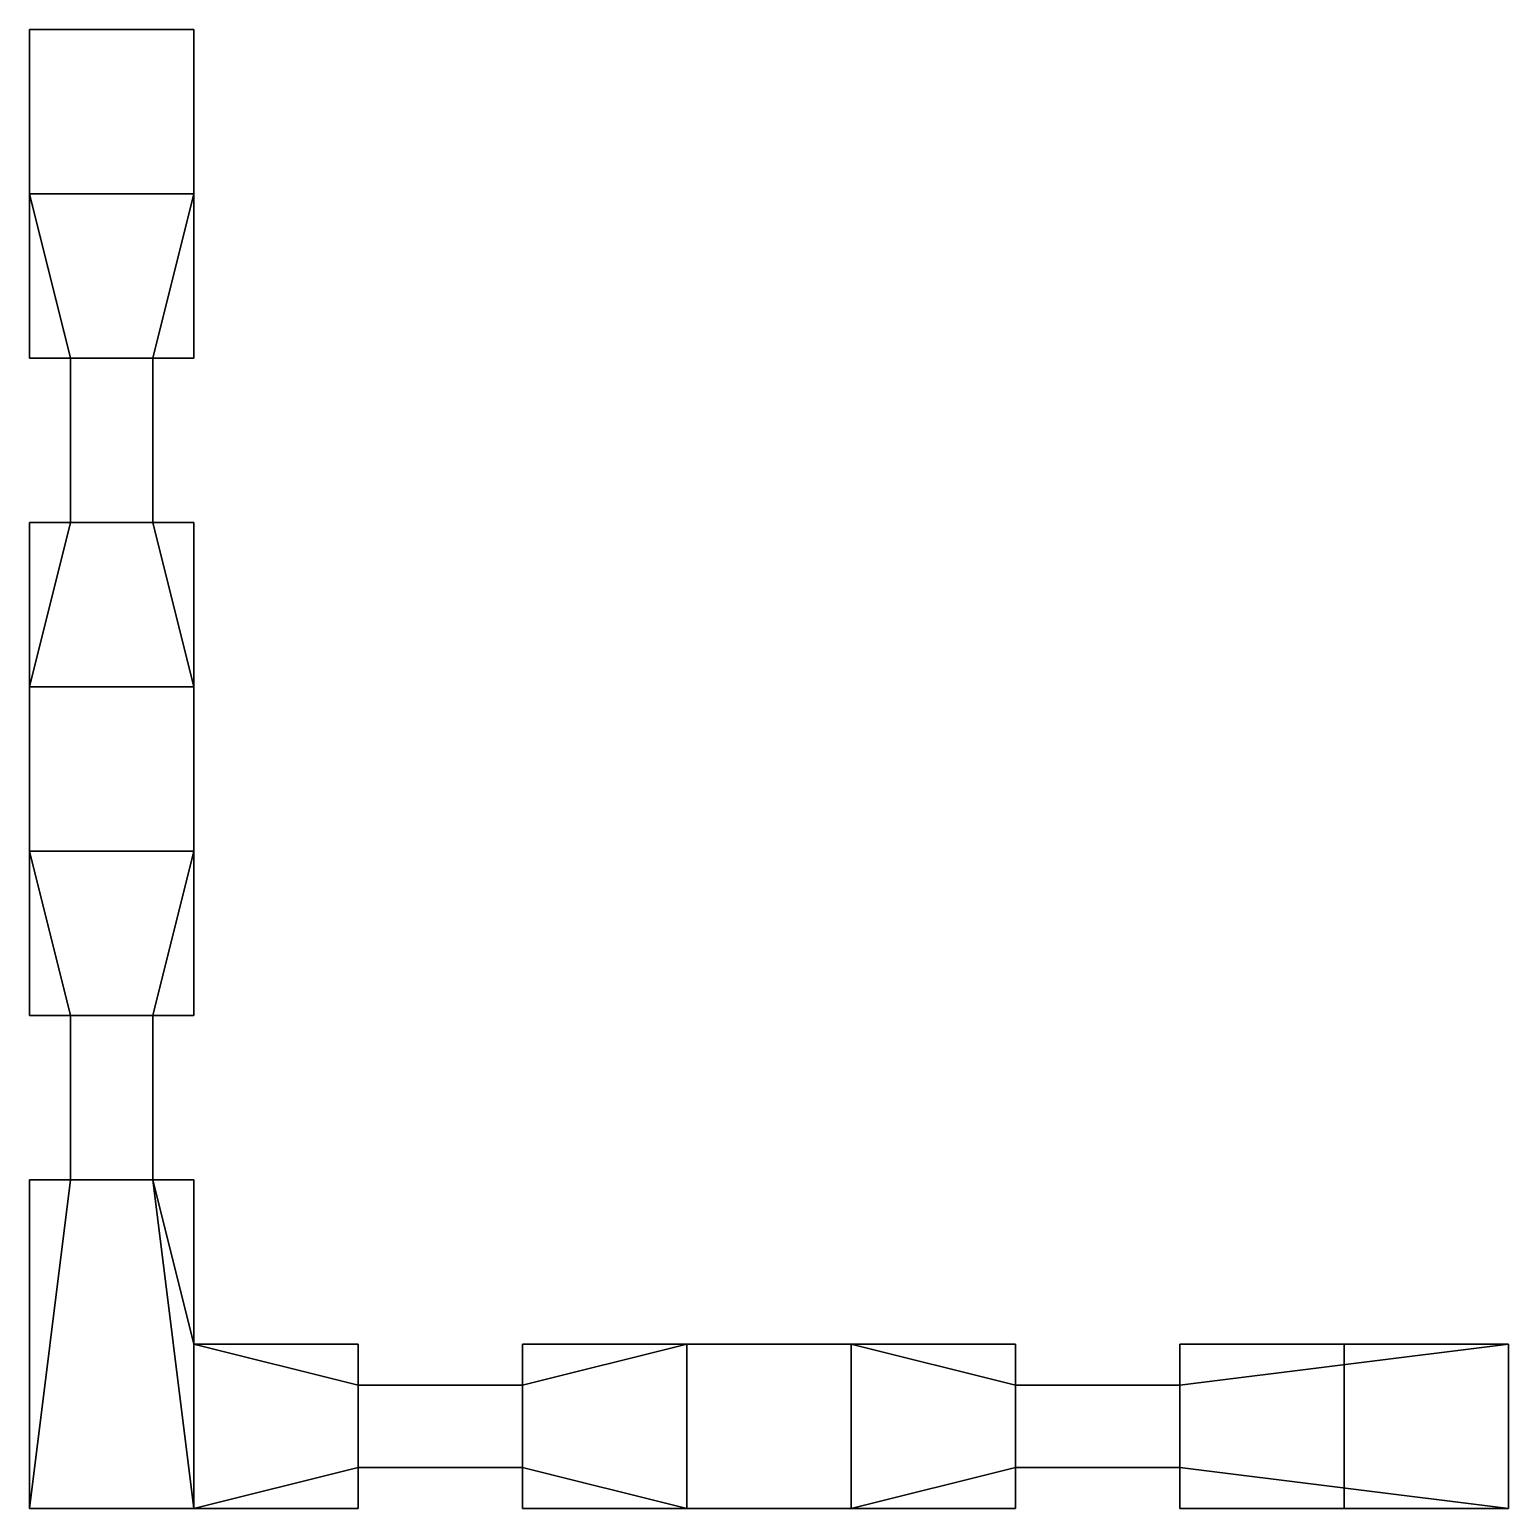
# Model space of a CAD drawing. Header units: metres. Extents: x -0.5 to 8.5, y -0.5 to 8.5.
import ezdxf

# ---------------------------------------------------------------- set-up
doc = ezdxf.new("R2010")
doc.units = ezdxf.units.M
doc.layers.add('默认值', color=7, linetype='Continuous', true_color=0x000000)

msp = doc.modelspace()

# ---------------------------------------------------------------- meshes
at = {"layer": '默认值'}
mesh = msp.add_polyface(dxfattribs=at)
corners = [(-0.4984, 8.4973, -0.25), (0.5016, 8.4973, -0.25), (-0.4984, 8.4973, 0.25), (0.5016, 8.4973, 0.25), (-0.4984, 8.4973, 0.25), (0.5016, 8.4973, 0.25), (-0.4984, 7.4973, 0.25), (0.5016, 7.4973, 0.25), (-0.4984, 7.4973, -0.25), (0.5016, 7.4973, -0.25), (-0.4984, 8.4973, -0.25), (0.5016, 8.4973, -0.25), (0.5016, 3.4973, -0.5), (-0.4984, 3.4973, -0.5), (0.5016, -0.5027, -0.5), (-0.4984, -0.5027, -0.5), (0.5016, 2.4973, -0.5), (-0.4984, 2.4973, -0.5), (0.2516, 1.4973, -0.5), (0.5016, 1.4973, -0.5), (0.2516, 2.4973, -0.5), (0.5016, 0.4973, -0.5), (-0.2484, 1.4973, -0.5), (-0.2484, 2.4973, -0.5), (-0.4984, 1.4973, -0.5), (0.5016, 5.4973, -0.5), (0.5016, 2.4973, 0.5), (0.5016, 4.4973, 0.25), (0.5016, 4.4973, 0.5), (0.5016, 3.4973, 0.5), (0.5016, 3.4973, 0.25), (0.5016, 4.4973, -0.25), (0.5016, 3.4973, -0.25), (0.5016, 3.4973, -0.5), (0.5016, 4.4973, -0.5), (0.5016, 5.4973, 0.5), (0.5016, 2.4973, -0.5), (-0.4984, 5.4973, -0.5), (-0.4984, 5.4973, 0.5), (-0.4984, 2.4973, 0.5), (-0.4984, 4.4973, 0.25), (-0.4984, 4.4973, 0.5), (-0.4984, 3.4973, 0.5), (-0.4984, 3.4973, 0.25), (-0.4984, 4.4973, -0.25), (-0.4984, 3.4973, -0.25), (-0.4984, 3.4973, -0.5), (-0.4984, 4.4973, -0.5), (-0.4984, 2.4973, -0.5), (0.5016, -0.5027, 0.25), (-0.4984, -0.5027, 0.25), (0.5016, -0.5027, 0.5), (-0.4984, -0.5027, 0.5), (0.5016, -0.5027, -0.5), (-0.4984, -0.5027, -0.5), (0.5016, -0.5027, -0.25), (-0.4984, -0.5027, -0.25), (0.5016, -0.5027, 0.5), (-0.4984, -0.5027, 0.5), (0.5016, 3.4973, 0.5), (-0.4984, 3.4973, 0.5), (0.5016, 0.4973, 0.5), (-0.4984, 1.4973, 0.5), (0.5016, 1.4973, 0.5), (0.2516, 1.4973, 0.5), (0.2516, 2.4973, 0.5), (0.5016, 2.4973, 0.5), (-0.2484, 2.4973, 0.5), (-0.2484, 1.4973, 0.5), (-0.4984, 2.4973, 0.5), (0.5016, 4.4973, 0.5), (-0.4984, 4.4973, 0.5), (0.5016, 4.4973, 0.25), (-0.4984, 4.4973, 0.25), (0.5016, 3.4973, 0.25), (-0.4984, 3.4973, 0.25), (0.5016, 3.4973, 0.5), (-0.4984, 3.4973, 0.5), (0.5016, 4.4973, 0.25), (-0.4984, 4.4973, 0.25), (0.5016, 3.4973, 0.25), (-0.4984, 3.4973, 0.25), (-0.4984, 7.4973, -0.5), (0.5016, 4.4973, -0.5), (-0.4984, 4.4973, -0.5), (0.5016, 6.4973, -0.5), (0.2516, 6.4973, -0.5), (0.2516, 5.4973, -0.5), (0.5016, 5.4973, -0.5), (-0.2484, 5.4973, -0.5), (-0.2484, 6.4973, -0.5), (-0.4984, 5.4973, -0.5), (-0.4984, 6.4973, -0.5), (0.5016, 7.4973, -0.5), (0.5016, 3.4973, -0.25), (-0.4984, 3.4973, -0.25), (0.5016, 4.4973, -0.25), (-0.4984, 4.4973, -0.25), (0.5016, 3.4973, -0.5), (-0.4984, 3.4973, -0.5), (0.5016, 3.4973, -0.25), (-0.4984, 3.4973, -0.25), (0.5016, 4.4973, -0.25), (-0.4984, 4.4973, -0.25), (0.5016, 4.4973, -0.5), (-0.4984, 4.4973, -0.5), (0.5016, 6.4973, -0.5), (0.5016, 6.4973, 0.5), (0.2516, 6.4973, -0.5), (0.2516, 6.4973, 0.5), (0.2516, 5.4973, -0.5), (0.2516, 5.4973, 0.5), (0.5016, 5.4973, -0.5), (0.5016, 5.4973, 0.5), (0.2516, 6.4973, -0.5), (0.2516, 6.4973, 0.5), (0.2516, 5.4973, -0.5), (0.2516, 5.4973, 0.5), (-0.2484, 5.4973, -0.5), (-0.2484, 5.4973, 0.5), (-0.2484, 6.4973, -0.5), (-0.2484, 6.4973, 0.5), (-0.4984, 5.4973, -0.5), (-0.4984, 5.4973, 0.5), (-0.2484, 5.4973, -0.5), (-0.2484, 5.4973, 0.5), (-0.2484, 6.4973, -0.5), (-0.2484, 6.4973, 0.5), (-0.4984, 6.4973, -0.5), (-0.4984, 6.4973, 0.5), (0.5016, 1.4973, 0.5), (0.5016, 1.4973, -0.5), (0.2516, 1.4973, 0.5), (0.2516, 1.4973, -0.5), (0.2516, 2.4973, 0.5), (0.2516, 2.4973, -0.5), (0.5016, 2.4973, 0.5), (0.5016, 2.4973, -0.5), (0.2516, 1.4973, 0.5), (0.2516, 1.4973, -0.5), (0.2516, 2.4973, 0.5), (0.2516, 2.4973, -0.5), (-0.2484, 2.4973, 0.5), (-0.2484, 2.4973, -0.5), (-0.2484, 1.4973, 0.5), (-0.2484, 1.4973, -0.5), (-0.4984, 2.4973, 0.5), (-0.4984, 2.4973, -0.5), (-0.2484, 2.4973, 0.5), (-0.2484, 2.4973, -0.5), (-0.2484, 1.4973, 0.5), (-0.2484, 1.4973, -0.5), (-0.4984, 1.4973, 0.5), (-0.4984, 1.4973, -0.5), (-0.4984, 1.4973, -0.5), (-0.4984, 1.4973, 0.5), (-0.4984, -0.5027, -0.5), (-0.4984, -0.5027, 0.5), (-0.4984, -0.5027, -0.25), (-0.4984, 0.4973, 0.25), (-0.4984, -0.5027, 0.25), (-0.4984, 0.4973, -0.25), (0.5016, 4.4973, 0.5), (-0.4984, 4.4973, 0.5), (0.5016, 7.4973, 0.5), (-0.4984, 7.4973, 0.5), (0.5016, 5.4973, 0.5), (-0.4984, 5.4973, 0.5), (0.2516, 6.4973, 0.5), (0.5016, 6.4973, 0.5), (0.2516, 5.4973, 0.5), (-0.2484, 6.4973, 0.5), (-0.2484, 5.4973, 0.5), (-0.4984, 6.4973, 0.5), (-0.4984, 7.4973, 0.25), (0.5016, 7.4973, 0.5), (-0.4984, 7.4973, 0.5), (0.5016, 7.4973, 0.25), (0.5016, 7.4973, -0.5), (-0.4984, 7.4973, -0.5), (-0.4984, 7.4973, -0.25), (0.5016, 7.4973, -0.25), (-0.4984, 6.4973, -0.5), (-0.4984, 6.4973, 0.5), (-0.4984, 8.4973, -0.25), (-0.4984, 8.4973, 0.25), (-0.4984, 7.4973, 0.25), (-0.4984, 7.4973, -0.25), (-0.4984, 7.4973, 0.5), (-0.4984, 7.4973, -0.5), (0.5016, 6.4973, -0.5), (0.5016, 6.4973, 0.5), (0.5016, 8.4973, -0.25), (0.5016, 8.4973, 0.25), (0.5016, 7.4973, 0.25), (0.5016, 7.4973, -0.25), (0.5016, 7.4973, 0.5), (0.5016, 7.4973, -0.5), (-0.4984, -0.5027, -0.25), (-0.4984, 0.4973, -0.25), (-0.4984, -0.5027, 0.25), (-0.4984, 0.4973, 0.25), (4.5016, 0.4973, -0.5), (4.5016, -0.5027, -0.5), (8.5016, 0.4973, -0.5), (8.5016, -0.5027, -0.5), (5.5016, 0.4973, -0.5), (5.5016, -0.5027, -0.5), (6.5016, 0.2473, -0.5), (6.5016, 0.4973, -0.5), (5.5016, 0.2473, -0.5), (6.5016, -0.2527, -0.5), (5.5016, -0.2527, -0.5), (6.5016, -0.5027, -0.5), (2.5016, 0.4973, -0.5), (5.5016, 0.4973, 0.5), (3.5016, 0.4973, 0.25), (3.5016, 0.4973, 0.5), (4.5016, 0.4973, 0.5), (4.5016, 0.4973, 0.25), (3.5016, 0.4973, -0.25), (4.5016, 0.4973, -0.25), (4.5016, 0.4973, -0.5), (3.5016, 0.4973, -0.5), (2.5016, 0.4973, 0.5), (5.5016, 0.4973, -0.5), (2.5016, -0.5027, -0.5), (2.5016, -0.5027, 0.5), (5.5016, -0.5027, 0.5), (3.5016, -0.5027, 0.25), (3.5016, -0.5027, 0.5), (4.5016, -0.5027, 0.5), (4.5016, -0.5027, 0.25), (3.5016, -0.5027, -0.25), (4.5016, -0.5027, -0.25), (4.5016, -0.5027, -0.5), (3.5016, -0.5027, -0.5), (5.5016, -0.5027, -0.5), (8.5016, 0.4973, 0.25), (8.5016, -0.5027, 0.25), (8.5016, 0.4973, 0.5), (8.5016, -0.5027, 0.5), (8.5016, 0.4973, -0.5), (8.5016, -0.5027, -0.5), (8.5016, 0.4973, -0.25), (8.5016, -0.5027, -0.25), (7.5016, -0.5027, 0.25), (7.5016, 0.4973, 0.25), (8.5016, -0.5027, 0.25), (8.5016, 0.4973, 0.25), (7.5016, -0.5027, -0.25), (7.5016, 0.4973, -0.25), (7.5016, -0.5027, 0.25), (7.5016, 0.4973, 0.25), (8.5016, -0.5027, -0.25), (8.5016, 0.4973, -0.25), (7.5016, -0.5027, -0.25), (7.5016, 0.4973, -0.25), (8.5016, 0.4973, 0.5), (8.5016, -0.5027, 0.5), (4.5016, 0.4973, 0.5), (4.5016, -0.5027, 0.5), (6.5016, 0.4973, 0.5), (6.5016, -0.5027, 0.5), (6.5016, 0.2473, 0.5), (5.5016, 0.2473, 0.5), (5.5016, 0.4973, 0.5), (5.5016, -0.2527, 0.5), (6.5016, -0.2527, 0.5), (5.5016, -0.5027, 0.5), (3.5016, 0.4973, 0.5), (3.5016, -0.5027, 0.5), (3.5016, 0.4973, 0.25), (3.5016, -0.5027, 0.25), (4.5016, 0.4973, 0.25), (4.5016, -0.5027, 0.25), (4.5016, 0.4973, 0.5), (4.5016, -0.5027, 0.5), (3.5016, 0.4973, 0.25), (3.5016, -0.5027, 0.25), (4.5016, 0.4973, 0.25), (4.5016, -0.5027, 0.25), (0.5016, -0.5027, -0.5), (3.5016, 0.4973, -0.5), (3.5016, -0.5027, -0.5), (1.5016, 0.4973, -0.5), (1.5016, 0.2473, -0.5), (2.5016, 0.2473, -0.5), (2.5016, 0.4973, -0.5), (2.5016, -0.2527, -0.5), (1.5016, -0.2527, -0.5), (2.5016, -0.5027, -0.5), (1.5016, -0.5027, -0.5), (0.5016, 0.4973, -0.5), (4.5016, 0.4973, -0.25), (4.5016, -0.5027, -0.25), (3.5016, 0.4973, -0.25), (3.5016, -0.5027, -0.25), (4.5016, 0.4973, -0.5), (4.5016, -0.5027, -0.5), (4.5016, 0.4973, -0.25), (4.5016, -0.5027, -0.25), (3.5016, 0.4973, -0.25), (3.5016, -0.5027, -0.25), (3.5016, 0.4973, -0.5), (3.5016, -0.5027, -0.5), (1.5016, 0.4973, -0.5), (1.5016, 0.4973, 0.5), (1.5016, 0.2473, -0.5), (1.5016, 0.2473, 0.5), (2.5016, 0.2473, -0.5), (2.5016, 0.2473, 0.5), (2.5016, 0.4973, -0.5), (2.5016, 0.4973, 0.5), (1.5016, 0.2473, -0.5), (1.5016, 0.2473, 0.5), (2.5016, 0.2473, -0.5), (2.5016, 0.2473, 0.5), (2.5016, -0.2527, -0.5), (2.5016, -0.2527, 0.5), (1.5016, -0.2527, -0.5), (1.5016, -0.2527, 0.5), (2.5016, -0.5027, -0.5), (2.5016, -0.5027, 0.5), (2.5016, -0.2527, -0.5), (2.5016, -0.2527, 0.5), (1.5016, -0.2527, -0.5), (1.5016, -0.2527, 0.5), (1.5016, -0.5027, -0.5), (1.5016, -0.5027, 0.5), (6.5016, 0.4973, 0.5), (6.5016, 0.4973, -0.5), (6.5016, 0.2473, 0.5), (6.5016, 0.2473, -0.5), (5.5016, 0.2473, 0.5), (5.5016, 0.2473, -0.5), (5.5016, 0.4973, 0.5), (5.5016, 0.4973, -0.5), (6.5016, 0.2473, 0.5), (6.5016, 0.2473, -0.5), (5.5016, 0.2473, 0.5), (5.5016, 0.2473, -0.5), (6.5016, 0.4973, -0.5), (6.5016, 0.4973, 0.5), (8.5016, 0.4973, -0.5), (8.5016, 0.4973, 0.5), (8.5016, 0.4973, -0.25), (7.5016, 0.4973, 0.25), (8.5016, 0.4973, 0.25), (7.5016, 0.4973, -0.25), (5.5016, -0.2527, 0.5), (5.5016, -0.2527, -0.5), (6.5016, -0.2527, 0.5), (6.5016, -0.2527, -0.5), (5.5016, -0.5027, 0.5), (5.5016, -0.5027, -0.5), (5.5016, -0.2527, 0.5), (5.5016, -0.2527, -0.5), (6.5016, -0.2527, 0.5), (6.5016, -0.2527, -0.5), (6.5016, -0.5027, 0.5), (6.5016, -0.5027, -0.5), (6.5016, -0.5027, -0.5), (6.5016, -0.5027, 0.5), (8.5016, -0.5027, -0.5), (8.5016, -0.5027, 0.5), (8.5016, -0.5027, -0.25), (7.5016, -0.5027, 0.25), (8.5016, -0.5027, 0.25), (7.5016, -0.5027, -0.25), (3.5016, 0.4973, 0.5), (3.5016, -0.5027, 0.5), (0.5016, 0.4973, 0.5), (0.5016, -0.5027, 0.5), (2.5016, 0.4973, 0.5), (2.5016, -0.5027, 0.5), (1.5016, 0.2473, 0.5), (1.5016, 0.4973, 0.5), (2.5016, 0.2473, 0.5), (1.5016, -0.2527, 0.5), (2.5016, -0.2527, 0.5), (1.5016, -0.5027, 0.5), (1.5016, -0.5027, -0.5), (1.5016, -0.5027, 0.5), (0.5016, -0.5027, -0.5), (0.5016, -0.5027, -0.25), (-0.4984, -0.5027, -0.25), (-0.4984, -0.5027, 0.25), (0.5016, -0.5027, 0.25), (0.5016, -0.5027, 0.5), (1.5016, 0.4973, -0.5), (1.5016, 0.4973, 0.5), (0.5016, 0.4973, -0.5), (0.5016, 0.4973, 0.5), (0.5016, 0.4973, -0.25), (0.5016, 0.4973, 0.25), (0.5016, 1.4973, -0.5), (0.5016, 1.4973, 0.5), (0.5016, 0.4973, 0.5), (0.5016, 0.4973, -0.5), (0.5016, 0.4973, -0.25), (0.5016, 0.4973, 0.25)]
mesh.append_faces([[corners[k] for k in face] for face in [(1, 0, 2, 3), (5, 4, 6, 7), (9, 8, 10, 11), (20, 12, 16, 16), (20, 23, 13, 12), (17, 13, 23, 23), (23, 20, 18, 22), (18, 19, 21, 21), (18, 21, 14, 14), (22, 18, 14, 15), (22, 15, 24, 24), (31, 34, 25, 25), (27, 30, 32, 31), (31, 25, 35, 27), (28, 27, 35, 35), (32, 36, 33, 33), (36, 32, 30, 26), (26, 30, 29, 29), (44, 37, 47, 47), (40, 44, 45, 43), (38, 37, 44, 40), (41, 38, 40, 40), (45, 46, 48, 48), (48, 39, 43, 45), (39, 42, 43, 43), (50, 49, 51, 52), (54, 53, 55, 56), (64, 57, 61, 61), (64, 61, 63, 63), (64, 68, 58, 57), (68, 64, 65, 67), (62, 58, 68, 68), (65, 66, 59, 59), (59, 60, 67, 65), (67, 60, 69, 69), (71, 73, 72, 70), (75, 77, 76, 74), (79, 81, 80, 78), (86, 93, 85, 85), (86, 90, 82, 93), (92, 82, 90, 90), (90, 86, 87, 89), (87, 88, 83, 83), (83, 84, 89, 87), (84, 91, 89, 89), (95, 97, 96, 94), (99, 101, 100, 98), (103, 105, 104, 102), (107, 109, 108, 106), (111, 113, 112, 110), (115, 117, 116, 114), (119, 121, 120, 118), (123, 125, 124, 122), (127, 129, 128, 126), (131, 133, 132, 130), (135, 137, 136, 134), (139, 141, 140, 138), (143, 145, 144, 142), (147, 149, 148, 146), (151, 153, 152, 150), (161, 159, 155, 154), (156, 161, 154, 154), (157, 155, 159, 159), (161, 156, 158, 158), (159, 160, 157, 157), (170, 162, 166, 166), (170, 172, 163, 162), (167, 163, 172, 172), (172, 170, 168, 171), (168, 169, 164, 164), (164, 165, 171, 168), (173, 171, 165, 165), (174, 176, 175, 177), (179, 180, 181, 178), (187, 182, 183, 186), (189, 182, 187, 187), (188, 186, 183, 183), (186, 185, 184, 187), (195, 194, 191, 190), (197, 195, 190, 190), (196, 191, 194, 194), (194, 195, 192, 193), (199, 198, 200, 201), (210, 202, 206, 206), (210, 212, 203, 202), (207, 203, 212, 212), (212, 210, 208, 211), (208, 209, 204, 204), (204, 205, 211, 208), (213, 211, 205, 205), (220, 223, 214, 214), (216, 219, 221, 220), (220, 214, 224, 216), (217, 216, 224, 224), (221, 225, 222, 222), (225, 221, 219, 215), (215, 219, 218, 218), (233, 226, 236, 236), (229, 233, 234, 232), (227, 226, 233, 229), (230, 227, 229, 229), (234, 235, 237, 237), (237, 228, 232, 234), (228, 231, 232, 232), (239, 238, 240, 241), (243, 242, 244, 245), (247, 249, 248, 246), (251, 253, 252, 250), (255, 257, 256, 254), (264, 258, 262, 262), (264, 268, 259, 258), (263, 259, 268, 268), (268, 264, 265, 267), (265, 266, 260, 260), (260, 261, 267, 265), (269, 267, 261, 261), (271, 273, 272, 270), (275, 277, 276, 274), (279, 281, 280, 278), (286, 293, 285, 285), (286, 290, 282, 293), (292, 282, 290, 290), (290, 286, 287, 289), (287, 288, 283, 283), (283, 284, 289, 287), (284, 291, 289, 289), (295, 297, 296, 294), (299, 301, 300, 298), (303, 305, 304, 302), (307, 309, 308, 306), (311, 313, 312, 310), (315, 317, 316, 314), (319, 321, 320, 318), (323, 325, 324, 322), (327, 329, 328, 326), (331, 333, 332, 330), (335, 337, 336, 334), (339, 341, 340, 338), (349, 342, 343, 347), (344, 342, 349, 349), (345, 347, 343, 343), (349, 346, 344, 344), (347, 345, 348, 348), (351, 353, 352, 350), (355, 357, 356, 354), (359, 361, 360, 358), (369, 367, 363, 362), (364, 369, 362, 362), (365, 363, 367, 367), (369, 364, 366, 366), (367, 368, 365, 365), (378, 370, 374, 374), (378, 380, 371, 370), (375, 371, 380, 380), (380, 378, 376, 379), (376, 377, 372, 372), (372, 373, 379, 376), (381, 379, 373, 373), (385, 382, 383, 388), (384, 382, 385, 385), (389, 388, 383, 383), (388, 387, 386, 385), (391, 390, 394, 395), (392, 394, 390, 390), (391, 395, 393, 393), (397, 401, 400, 396), (399, 396, 400, 400), (397, 398, 401, 401)]])

doc.saveas('drawing.dxf')
